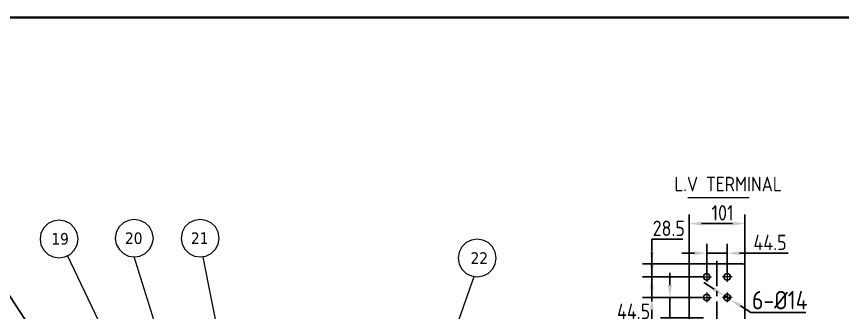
# Model space of a CAD drawing. Header units: millimetres. Extents: x 70841 to 133731, y -170061 to -164340.
# Drawn here: x 74038 to 76717, y -165485 to -164523 of the extents above; entities that cross this region are included whole.
import ezdxf

# ---------------------------------------------------------------- set-up
doc = ezdxf.new("R2010")
doc.units = ezdxf.units.MM
doc.header["$LTSCALE"] = 13
doc.linetypes.add('CENTERX2', pattern=[101.6, 63.5, -12.7, 12.7, -12.7])
doc.linetypes.add('点画线', pattern=[18, 12, -2, 2, -2])
doc.layers.add('1', color=4, linetype='Continuous')
doc.layers.add('中心线层', color=1, linetype='点画线', lineweight=18, true_color=0xff0000)
doc.layers.add('标注、文本', color=3, linetype='Continuous', lineweight=25)
doc.layers.add('铁心', color=3, linetype='Continuous', lineweight=0)
doc.styles.get("Standard").update_dxf_attribs({"font": 'gbenor.shx', "bigfont": 'gbcbig.shx'})
doc.styles.add('Tahoma$001', font='tahoma.ttf', dxfattribs={"height": 2.159784})
doc.dimstyles.new('1-15', dxfattribs={"dimscale": 20, "dimtxt": 3.5, "dimasz": 2, "dimexe": 1.5, "dimexo": 0.5, "dimgap": 0.5, "dimtad": 1, "dimtoh": 1, "dimdec": 1, "dimdsep": 46, "dimtxsty": 'Standard', "dimcen": 2.5, "dimclrd": 3, "dimclre": 3, "dimclrt": 3, "dimadec": 0, "dimazin": 2, "dimtfac": 1, "dimtdec": 1, "dimtmove": 0, "dimatfit": 2, "dimfxl": 1, "dimarcsym": 0})

# ---------------------------------------------------------------- blocks, each defined once
blk = doc.blocks.new('*D1682')
at = {"layer": 'Defpoints', "color": 0, "transparency": 16777216}
for p in [(76399.6, -165195.9), (76399.6, -165512.3), (76219.6, -165525.9)]:
    blk.add_point(p, dxfattribs=at)
at = {"layer": '标注、文本', "color": 3, "lineweight": -2, "transparency": 16777216}
for p, q in [((76219.6, -165515.9), (76219.6, -165165.9)), ((76399.6, -165502.3), (76399.6, -165165.9)), ((76259.6, -165195.9), (76359.6, -165195.9))]:
    blk.add_line(p, q, dxfattribs=at)
at = {"layer": '标注、文本', "color": 3, "transparency": 16777216}
for points in [[(76259.6, -165189.3), (76259.6, -165202.6), (76219.6, -165195.9)], [(76359.6, -165189.3), (76359.6, -165202.6), (76399.6, -165195.9)]]:
    blk.add_solid(points, dxfattribs=at)
at = {"layer": '标注、文本', "color": 3, "transparency": 16777216, "insert": (76327.8, -165160.9), "char_height": 50, "attachment_point": 5}
blk.add_mtext('101', dxfattribs=at)
blk = doc.blocks.new('*D1683')
at = {"layer": 'Defpoints', "color": 0, "transparency": 16777216}
for p in [(76098.2, -165326.3), (76309.7, -165326.3), (76276.3, -165369)]:
    blk.add_point(p, dxfattribs=at)
at = {"layer": '标注、文本', "color": 3, "lineweight": -2, "transparency": 16777216}
for p, q in [((76098.2, -165286.3), (76098.2, -165246.3)), ((76098.2, -165246.3), (76198.5, -165246.3)), ((76299.7, -165326.3), (76068.2, -165326.3)), ((76098.2, -165369), (76098.2, -165326.3)), ((76266.3, -165369), (76068.2, -165369)), ((76098.2, -165409), (76098.2, -165449))]:
    blk.add_line(p, q, dxfattribs=at)
at = {"layer": '标注、文本', "color": 3, "transparency": 16777216}
for points in [[(76091.6, -165286.3), (76104.9, -165286.3), (76098.2, -165326.3)], [(76091.6, -165409), (76104.9, -165409), (76098.2, -165369)]]:
    blk.add_solid(points, dxfattribs=at)
at = {"layer": '标注、文本', "color": 3, "transparency": 16777216, "insert": (76153.4, -165211.3), "char_height": 50, "attachment_point": 5}
blk.add_mtext('28.5', dxfattribs=at)
blk = doc.blocks.new('*D1684')
at = {"layer": 'Defpoints', "color": 0, "transparency": 16777216}
for p in [(76343.1, -165292.1), (76276.3, -165369), (76343.1, -165369)]:
    blk.add_point(p, dxfattribs=at)
at = {"layer": '标注、文本', "color": 3, "lineweight": -2, "transparency": 16777216}
for p, q in [((76276.3, -165359), (76276.3, -165262.1)), ((76343.1, -165359), (76343.1, -165262.1)), ((76236.3, -165292.1), (76196.3, -165292.1)), ((76276.3, -165292.1), (76343.1, -165292.1)), ((76383.1, -165292.1), (76540.6, -165292.1))]:
    blk.add_line(p, q, dxfattribs=at)
at = {"layer": '标注、文本', "color": 3, "transparency": 16777216}
for points in [[(76236.3, -165285.5), (76236.3, -165298.8), (76276.3, -165292.1)], [(76383.1, -165285.5), (76383.1, -165298.8), (76343.1, -165292.1)]]:
    blk.add_solid(points, dxfattribs=at)
at = {"layer": '标注、文本', "color": 3, "transparency": 16777216, "insert": (76481.8, -165257.1), "char_height": 50, "attachment_point": 5}
blk.add_mtext('44.5', dxfattribs=at)
blk = doc.blocks.new('*D1685')
at = {"layer": 'Defpoints', "color": 0, "transparency": 16777216}
for p in [(76276.3, -165369), (76098.2, -165435.8), (76265.8, -165435.8)]:
    blk.add_point(p, dxfattribs=at)
at = {"layer": '标注、文本', "color": 3, "lineweight": -2, "transparency": 16777216}
for p, q in [((76098.2, -165329), (76098.2, -165289)), ((76266.3, -165369), (76068.2, -165369)), ((76098.2, -165369), (76098.2, -165435.8)), ((76255.8, -165435.8), (76068.2, -165435.8)), ((76098.2, -165475.8), (76098.2, -165515.8)), ((76098.2, -165515.8), (75990.7, -165515.8))]:
    blk.add_line(p, q, dxfattribs=at)
at = {"layer": '标注、文本', "color": 3, "transparency": 16777216}
for points in [[(76091.6, -165329), (76104.9, -165329), (76098.2, -165369)], [(76091.6, -165475.8), (76104.9, -165475.8), (76098.2, -165435.8)]]:
    blk.add_solid(points, dxfattribs=at)
at = {"layer": '标注、文本', "color": 3, "transparency": 16777216, "insert": (76039.4, -165480.8), "char_height": 50, "attachment_point": 5}
blk.add_mtext('44.5 ', dxfattribs=at)
blk = doc.blocks.new('*D1686')
at = {"layer": 'Defpoints', "color": 0, "transparency": 16777216}
for p in [(76334.1, -165430.3), (76351.9, -165441.6)]:
    blk.add_point(p, dxfattribs=at)
at = {"layer": '标注、文本', "color": 3, "lineweight": -2, "transparency": 16777216}
for p, q in [((76300.4, -165408.9), (76266.6, -165387.4)), ((76334.1, -165430.3), (76351.9, -165441.6)), ((76385.6, -165463.1), (76419.4, -165484.5)), ((76419.4, -165484.5), (76597.4, -165484.5))]:
    blk.add_line(p, q, dxfattribs=at)
at = {"layer": '标注、文本', "color": 3, "transparency": 16777216}
for points in [[(76304, -165403.3), (76296.8, -165414.5), (76334.1, -165430.3)], [(76389.2, -165457.4), (76382, -165468.7), (76351.9, -165441.6)]]:
    blk.add_solid(points, dxfattribs=at)
at = {"layer": '标注、文本', "color": 3, "transparency": 16777216, "insert": (76513.4, -165444.5), "char_height": 60, "attachment_point": 5}
blk.add_mtext('6-%%C14', dxfattribs=at)
blk = doc.blocks.new('*D1687')
at = {"layer": 'Defpoints', "color": 0, "transparency": 16777216}
for p in [(76276.3, -165435.8), (76157, -165502.3), (76276.3, -165502.3)]:
    blk.add_point(p, dxfattribs=at)
at = {"layer": '标注、文本', "color": 3, "lineweight": -2, "transparency": 16777216}
for p, q in [((76157, -165395.8), (76157, -165355.8)), ((76266.3, -165435.8), (76127, -165435.8)), ((76157, -165435.8), (76157, -165502.3)), ((76266.3, -165502.3), (76127, -165502.3)), ((76157, -165542.3), (76157, -165582.3)), ((76157, -165582.3), (76049.4, -165582.3))]:
    blk.add_line(p, q, dxfattribs=at)
at = {"layer": '标注、文本', "color": 3, "transparency": 16777216}
for points in [[(76150.3, -165395.8), (76163.7, -165395.8), (76157, -165435.8)], [(76150.3, -165542.3), (76163.7, -165542.3), (76157, -165502.3)]]:
    blk.add_solid(points, dxfattribs=at)
at = {"layer": '标注、文本', "color": 3, "transparency": 16777216, "insert": (76098.2, -165547.3), "char_height": 50, "attachment_point": 5}
blk.add_mtext('44.5', dxfattribs=at)

msp = doc.modelspace()

# ---------------------------------------------------------------- linework, layer by layer
at = {"layer": '1'}
for p, q in [((76219.619, -165754.795), (76219.64, -165332.268)), ((76225.64, -165326.268), (76393.64, -165326.268)), ((76399.64, -165332.268), (76399.615, -165739.997))]:
    msp.add_line(p, q, dxfattribs=at)
at = {"layer": '1', "color": 1, "linetype": 'CENTERX2', "lineweight": -3, "ltscale": 0.1}
msp.add_line((76309.705, -165316.311), (76309.633, -165711.015), dxfattribs=at)
at = {"layer": '1', "const_width": 6.541}
msp.add_lwpolyline([(71327.154, -169684.498), (78503.154, -169684.498), (78503.154, -164526.748), (71327.154, -164526.748), (71327.154, -169684.498)], dxfattribs=at)
at = {"layer": '1'}
for centre in [(76276.328, -165369.018), (76343.065, -165369.029), (76276.328, -165435.969), (76276.328, -165435.969), (76343.002, -165435.979), (76343.023, -165435.979)]:
    msp.add_circle(centre, 10.5, dxfattribs=at)
for centre, start, end in [((76225.64, -165332.268), 90, 180), ((76393.64, -165332.268), 0, 90)]:
    msp.add_arc(centre, 6, start, end, dxfattribs=at)
at = {"layer": '中心线层'}
for p, q in [((76276.328, -165352.9), (76276.328, -165384.736)), ((76343.07, -165352.91), (76343.06, -165384.746)), ((76260.829, -165369.018), (76291.828, -165369.018)), ((76358.564, -165369.034), (76327.565, -165369.024)), ((76260.829, -165435.768), (76291.828, -165435.768)), ((76276.328, -165419.65), (76276.328, -165451.486)), ((76358.544, -165435.784), (76327.544, -165435.774)), ((76343.049, -165419.66), (76343.039, -165451.496))]:
    msp.add_line(p, q, dxfattribs=at)
at = {"layer": '标注、文本'}
msp.add_line((73927.285, -165294.844), (74356.519, -165950.567), dxfattribs=at)
at = {"layer": '铁心'}
msp.add_line((76413.644, -165112.372), (76215.729, -165112.372), dxfattribs=at)
for points in [[(74238.031, -165246.579), (74234.717, -165226.701), (74225.682, -165209.533), (74211.827, -165195.679), (74194.66, -165188.149), (74176.287, -165184.836), (74157.613, -165188.149), (74140.747, -165195.679), (74126.892, -165209.533), (74117.555, -165226.701), (74114.544, -165246.579), (74117.555, -165265.253), (74126.892, -165282.12), (74140.747, -165295.974), (74157.613, -165303.805), (74176.287, -165306.817), (74194.66, -165303.805), (74211.827, -165295.974), (74225.682, -165282.12), (74234.717, -165265.253)], [(74481.987, -165243.925), (74478.674, -165224.047), (74469.638, -165206.879), (74455.784, -165193.024), (74438.616, -165185.495), (74420.243, -165182.182), (74401.57, -165185.495), (74384.703, -165193.024), (74370.849, -165206.879), (74361.512, -165224.047), (74358.5, -165243.925), (74361.512, -165262.599), (74370.849, -165279.465), (74384.703, -165293.32), (74401.57, -165301.151), (74420.243, -165304.163), (74438.616, -165301.151), (74455.784, -165293.32), (74469.638, -165279.465), (74478.674, -165262.599)], [(74695.739, -165243.925), (74692.426, -165224.047), (74683.391, -165206.879), (74669.536, -165193.024), (74652.368, -165185.495), (74633.996, -165182.182), (74615.322, -165185.495), (74598.456, -165193.024), (74584.601, -165206.879), (74575.264, -165224.047), (74572.252, -165243.925), (74575.264, -165262.599), (74584.601, -165279.465), (74598.456, -165293.32), (74615.322, -165301.151), (74633.996, -165304.163), (74652.368, -165301.151), (74669.536, -165293.32), (74683.391, -165279.465), (74692.426, -165262.599)], [(75593.917, -165308.456), (75590.603, -165288.577), (75581.568, -165271.41), (75567.713, -165257.555), (75550.546, -165250.025), (75532.173, -165246.712), (75513.499, -165250.025), (75496.633, -165257.555), (75482.778, -165271.41), (75473.441, -165288.577), (75470.43, -165308.456), (75473.441, -165327.129), (75482.778, -165343.996), (75496.633, -165357.85), (75513.499, -165365.681), (75532.173, -165368.693), (75550.546, -165365.681), (75567.713, -165357.85), (75581.568, -165343.996), (75590.603, -165327.129)]]:
    msp.add_lwpolyline(points, close=True, dxfattribs=at)
for points in [[(74404.96, -165721.676), (74203.243, -165299.89), (74203.243, -165299.89)], [(74517.548, -165615.768), (74420.243, -165304.163), (74420.243, -165304.163)], [(74700.171, -165587.965), (74643.519, -165305.187), (74643.519, -165305.187)], [(75379.713, -165774.062), (75522.836, -165367.187), (75522.836, -165367.187)]]:
    msp.add_lwpolyline(points, dxfattribs=at)

# ---------------------------------------------------------------- texts
msp.add_text('L.V TERMINAL', height=47.24914, dxfattribs=at).set_placement((76171.344, -165091.087))
at = {"layer": '铁心', "style": 'Tahoma$001'}
for s, p in [('19', (74151.472, -165264.051)), ('20', (74390.271, -165262.019)), ('21', (74604.023, -165262.019)), ('22', (75510.838, -165326.685))]:
    msp.add_text(s, height=37.5893, dxfattribs=at).set_placement(p)

# ---------------------------------------------------------------- dimensions: what is measured, and where the dimension line sits
at = {"layer": '标注、文本'}
for base, p1, p2, text, picture, middle in [((76399.64, -165195.943), (76219.64, -165525.93), (76399.64, -165512.268), '101', '*D1682', (76327.828, -165195.943)), ((76343.065, -165292.123), (76276.328, -165369.018), (76343.065, -165369.029), '44.5', '*D1684', (76481.844, -165292.123))]:
    dim = msp.add_linear_dim(base=base, p1=p1, p2=p2, text=text, dimstyle='1-15', override={"dimtxt": 2.5}, dxfattribs=at)
    dim.commit()
    dim.dimension.update_dxf_attribs({"geometry": picture, "text_midpoint": middle, "dimtype": 160})
for base, p2, angle, text, picture, middle in [((76098.222, -165326.268), (76309.703, -165326.268), 90, '28.5', '*D1683', (76153.364, -165246.268)), ((76098.222, -165435.768), (76265.83, -165435.768), 270, '44.5 ', '*D1685', (76039.443, -165515.768))]:
    dim = msp.add_linear_dim(base=base, p1=(76276.328, -165369.018), p2=p2, angle=angle, text=text, dimstyle='1-15', override={"dimtxt": 2.5}, dxfattribs=at)
    dim.commit()
    dim.dimension.update_dxf_attribs({"geometry": picture, "text_midpoint": middle, "dimtype": 160})
dim = msp.add_linear_dim(base=(76157.002, -165502.318), p1=(76276.328, -165435.768), p2=(76276.328, -165502.318), angle=90, text='44.5', dimstyle='1-15', override={"dimtxt": 2.5}, dxfattribs=at)
dim.commit()
dim.dimension.update_dxf_attribs({"geometry": '*D1687', "text_midpoint": (76098.222, -165547.318)})
dim = msp.add_diameter_dim_2p(p1=(76334.14, -165430.348), p2=(76351.864, -165441.611), text='6-%%C14', dimstyle='1-15', override={"dimtxt": 3, "dimcen": 2}, dxfattribs=at)
dim.commit()
dim.dimension.update_dxf_attribs({"geometry": '*D1686', "text_midpoint": (76513.379, -165444.52)})

doc.saveas('drawing.dxf')
